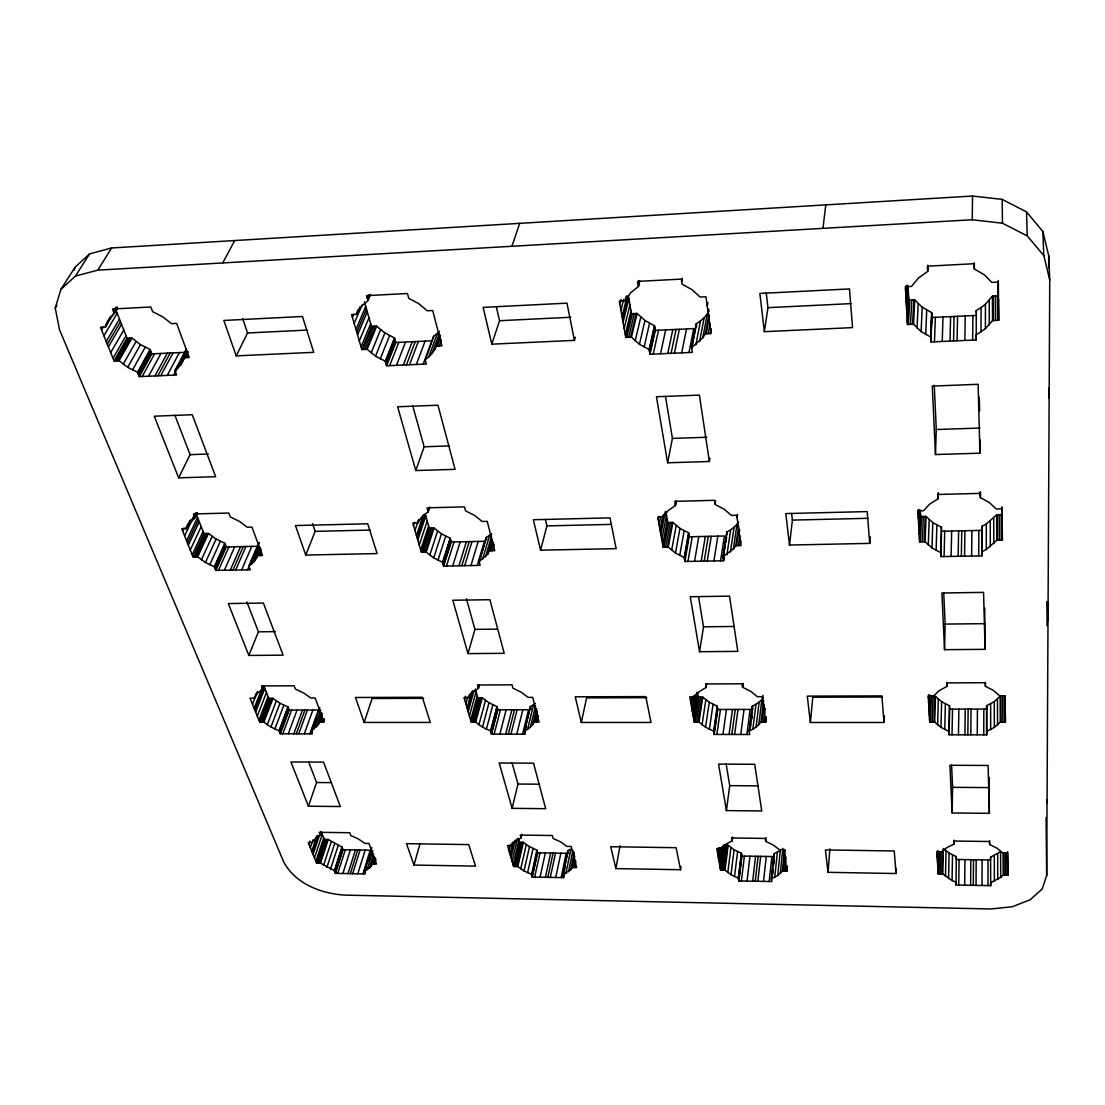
<?xml version="1.0" encoding="UTF-8"?>
<svg xmlns="http://www.w3.org/2000/svg" width="1105" height="1105" viewBox="0 0 1105 1105"><rect width="100%" height="100%" fill="white"/><g stroke="black" fill="none" stroke-linecap="round" stroke-linejoin="round"><path stroke-width="1.5" d="M925.12 541.74L919.636 541.851L920.645 516.574L926.059 516.449L925.12 541.74L931.971 547.914L940.687 552.583L940.88 556.63L981.944 555.843L981.834 551.782L986.282 549.461L986.309 523.991L996.655 514.778L1002.152 514.64L1002.055 508.245M986.627 731.98L986.627 705.681L994.265 701.606L1000.136 696.274L1005.163 696.26M946.916 682.476L946.861 686.454L939.139 690.694L933.352 696.164L928.269 696.178L929.706 722.076L934.733 722.076L940.977 727.352L948.946 731.399L949.098 734.784L986.696 734.839L986.668 707.38M987.981 885.616L987.981 859.966M982.014 885.506L982.083 859.883M983.754 734.839L983.809 709.079M930.742 337.025L921.114 331.569L913.531 324.221L907.481 324.497L908.793 300.201L914.747 299.911L922.205 307.204L931.667 312.605L930.963 341.942L976.212 339.967L976.088 335.008L985.398 328.668L985.439 304.179L992.47 296.126L998.533 295.822M985.066 649.339L983.574 592.377L941.902 592.998L944.54 649.671L985.066 649.339L984.707 608.137M986.696 734.839L986.599 731.441L994.348 727.394L1000.301 722.076L1005.398 722.076L1004.97 695.957L999.79 695.97L993.519 690.501L985.411 686.288L985.398 682.296M980.342 495.51L980.356 492.139M980.978 332.08L981.102 307.577L985.439 304.179M986.282 549.461L996.779 540.248L1002.373 540.138L1001.848 508.811L996.185 508.949L989.307 502.526L980.397 497.664L980.411 491.932M981.889 553.812L981.931 526.298L986.309 523.991M981.944 555.843L982.014 529.723M1046.09 817.534L1046.684 875.464L1042.153 889.055L1030.067 899.802L1012.332 906.763L990.771 908.973L344.484 895.105C320.906 893.489 295.629 883.834 283.792 862.121L59.546 329.843L55.25 308.06L60.872 289.441L75.043 267.258L89.505 253.929L111.605 247.976L972.524 196.027L1002.207 199.397L1026.545 211.925L1042.858 231.456L1048.714 255.766L1049.75 280.09L1046.684 875.464M1046.987 625.665L1047.098 601.59M1048.659 267.838L1048.714 255.766M976.047 885.395L976.185 859.787M977.262 734.825L977.414 709.092M978.726 555.912L978.864 530.428M979.914 453.174L978.118 384.305L932.289 386.087L935.465 454.542L979.914 453.174L979.983 439.776M976.212 339.967L976.281 310.505L981.102 307.577M973.325 885.34L973.519 859.745M974.265 266.346L974.292 262.907L974.334 268.971L984.182 274.689L991.807 282.383L998.064 282.065L998.713 320.298L992.539 320.588L985.398 328.668M971.64 556.036L971.889 530.58M970.798 734.825L971.033 709.106M970.618 885.298L970.839 859.704M964.679 885.188L964.969 859.607M1049.75 280.09L1043.811 255.6L1027.222 235.89L1002.456 223.21L972.248 219.757L972.524 196.027M967.856 734.811L968.132 709.106M972.662 340.119L972.911 315.588M964.914 734.811L965.231 709.106M958.726 885.064L959.099 859.51M964.568 556.174L964.914 530.732M990.702 885.671L990.619 882.785L1000.743 877.384L1000.577 851.693L990.591 857.121L990.702 885.671L956.032 885.022L956.295 856.596L949.071 853.046L944.278 849.275M958.463 734.797L958.864 709.12M961.364 556.243L961.751 530.801M964.858 340.464L965.231 315.947M956.032 885.022L955.894 882.149L952.054 880.505L952.51 854.966M958.159 556.298L958.601 530.87M952.054 880.505L942.827 874L938.2 873.917L936.971 851.969L941.667 852.038L947.013 847.507L954.14 844.04L954.181 840.159M948.573 878.586L949.071 853.046M952.027 734.797L952.51 709.12M989.086 777.34L989.362 813.349L952.123 812.962L952.593 787.326L951.585 765.171M945.479 876.403L946.018 850.878M949.015 733.098L949.471 705.75L941.612 701.716L935.465 696.454L930.507 696.468L929.706 722.076M957.068 340.796L957.565 316.306M949.098 734.784L949.596 708.609M944.775 729.549L945.355 703.899M953.532 340.962L954.098 316.458M942.109 873.986L942.648 850.173M942.827 874L943.394 848.474M951.101 556.437L951.654 531.022M937.896 868.489L938.311 851.472M938.2 873.917L938.601 851.817M938.918 873.931L939.457 851.817M944.54 649.671L945.148 624.09L943.739 593.233M940.521 873.958L941.032 851.845M944.071 556.561L944.72 531.173M949.996 341.114L950.618 316.624M937.289 857.508L937.454 850.698M937.496 861.292L937.744 851.085M937.689 864.718L937.883 851.099M940.977 727.352L941.612 701.716M940.783 554.6L941.391 527.209L932.8 522.582L926.059 516.449M940.88 556.63L941.543 530.621M937.62 724.852L938.297 699.23M932.219 722.076L932.979 696.468M933.946 722.076L934.678 696.454M934.733 722.076L935.465 696.454M929.346 715.667L929.996 695.183M929.595 720.073L930.341 696.178M930.493 722.076L931.28 696.468M942.234 341.445L942.979 316.983M936.128 550.456L936.888 525.11M938.104 496.615L938.2 493.258M919.636 541.851L917.91 510.855L923.476 510.731L929.775 504.018L938.2 498.742L938.325 493.037M931.971 547.914L932.8 522.582M935.465 454.542L936.28 429.527L934.264 385.244M928.38 698.222L928.49 694.824M928.628 702.725L928.849 695.901M928.987 709.217L929.25 695.252M929.098 711.233L929.581 695.874M934.485 341.79L935.355 317.328M928.283 545L929.181 519.682M930.852 339.484L931.777 315.049M930.963 341.942L931.86 316.734M924.263 541.754L925.217 516.463M920.493 541.837L921.501 516.546M922.385 541.795L923.352 516.505M930.769 337.799L931.708 313.364M918.642 524.046L919.194 510.593M918.78 526.463L919.471 509.654M918.904 528.894L919.664 510.372M919.208 534.185L920.161 510.621M919.498 539.461L920.52 514.184M927.592 268.777L927.73 265.352M907.481 324.497L905.368 286.734L911.514 286.416L918.421 278.059L927.703 271.388L927.882 265.435M918.034 513.314L918.186 509.958M925.7 334.553L926.708 310.16M918.338 518.687L918.683 510.289M896.017 873.53L894.221 850.974L825.407 849.938L828.046 872.328L896.017 873.53L896.252 868.447M921.114 331.569L922.205 307.204M917.039 328.116L918.2 303.778M912.578 324.262L913.821 299.952M913.531 324.221L914.747 299.911M910.506 324.359L911.777 300.063M907.316 321.583L908.642 297.314M908.434 324.456L909.733 300.159M905.907 296.278L906.487 285.946M906.266 302.811L907.26 285.09M906.432 305.767L907.509 286.416M906.597 308.709L907.854 286.126M884 722.477L881.873 695.901L807.285 696.122L810.393 722.477L884 722.477L884.373 715.695M906.956 315.16L908.296 290.933M905.534 289.717L905.741 286.278M869.732 543.384L867.204 511.587L785.793 513.576L789.495 545.041L869.732 543.384L870.201 536.671M828.046 872.328L829.896 848.847M810.393 722.477L812.769 697.227L882.025 697.02M784.619 871.223L786.083 857.204M786.166 871.251L786.663 866.251M786.622 869.594L786.953 866.251M738.347 878.13L730.971 874.649L724.977 870.174L720.57 870.105L723.844 845.27L728.195 845.339L734.107 849.8L741.4 853.253L738.347 878.13L738.831 880.934L771.787 881.555L771.359 878.737L777.727 875.492L782.395 871.182L786.857 871.265L787.354 866.251M782.395 871.182L784.578 849.496M784.591 855.118L785.089 850.104M783.086 871.196L784.771 854.51M777.727 875.492L780.31 850.491L774.011 853.764L771.359 878.737M780.296 873.461L782.851 848.447M774.743 877.26L777.354 852.273M771.566 880.146L774.066 854.206M772.423 874.456L772.948 869.469M773.472 864.469L774.011 859.483M772.478 874.898L773.017 869.911M773.541 864.911L774.066 859.925M769.191 881.514L771.87 856.555M763.514 881.403L766.262 856.458M786.857 871.265L783.818 849.662L779.301 849.607L773.265 844.994L765.751 841.388L766.055 837.59M757.85 881.293L760.654 856.375M752.698 881.196L755.571 856.292M755.268 881.251L758.113 856.334M789.495 545.041L792.395 520.096L791.636 513.494M765.088 722.062L765.682 717.035M765.572 720.101L765.972 716.758M747.035 881.099L749.977 856.195M706.592 683.567L706.178 687.421L699.368 691.55L694.562 696.868L689.741 696.882L694.23 722.062L698.982 722.062L705.529 727.201L713.554 731.137L714.106 734.438L749.687 734.494L749.19 731.179L756.041 727.228L761.014 722.062L765.848 722.062L766.235 718.72M761.773 722.062L763.776 705.322M763.79 707.462L764.19 704.12M764.342 711.427L764.743 708.084M763.431 722.062L765.019 708.664M822.976 228.362L825.767 204.881M738.831 880.934L741.856 856.071L741.4 853.253M758.776 724.783L761.828 699.686L763.306 697.863M762.547 698.678L762.961 695.335M741.386 880.989L744.397 856.113M761.014 722.062L763.638 700.308M756.041 727.228L759.121 702.145L761.828 699.686M738.43 878.572L741.469 853.695M738.596 879.539L741.635 854.662M738.748 880.505L741.787 855.629M734.507 876.527L737.601 851.665M752.823 729.369L755.944 704.286L759.121 702.145M730.971 874.649L734.107 849.8M749.19 731.179L752.353 706.109L755.944 704.286M749.273 731.69L752.436 706.62M750.074 727.822L751.966 712.78M750.461 727.283L750.875 723.941M751.511 718.927L751.925 715.584M751.58 719.438L752.008 716.095M727.781 872.522L730.958 847.673M731.993 840.463L732.422 837.134M720.57 870.105L716.758 848.668L721.206 848.723L725.736 844.303L732.076 840.919L732.505 837.59M746.897 734.48L750.088 709.424M740.764 734.48L744.038 709.424M724.286 870.16L727.504 845.325M724.977 870.174L728.195 845.339M720.28 868.447L723.333 845.27M721.261 870.118L724.521 845.284M722.767 870.146L726.013 845.297M734.645 734.466L737.988 709.438M718.374 857.77L719.7 847.825M718.678 859.441L720.225 847.853M718.968 861.113L720.736 847.867M742.519 686.73L742.961 683.401M726.413 810.587L718.554 764.108L754.729 764.287L761.732 810.96L726.413 810.587L729.714 785.641L726.151 764.052M765.848 722.062L762.27 696.675L757.381 696.689L750.792 691.371L742.601 687.282L743.043 683.94M719.631 864.787L722.035 846.568M731.855 734.466L735.239 709.438M717.725 854.068L718.609 847.438M729.079 734.452L732.491 709.438M722.974 734.452L726.468 709.451M716.869 734.438L720.446 709.465M740.17 545.58L740.889 540.621M713.637 731.648L717.173 706.164L709.258 702.255L702.808 697.131L698.111 697.145L697.269 692.352M713.83 732.795L717.435 707.822M714.023 733.913L717.628 708.954M714.106 734.438L717.711 709.465L717.173 706.164M709.382 729.328L713.057 704.382M736.552 545.649L738.983 529.115M739.204 532.886L739.687 529.585M738.361 545.621L739.811 535.69M684.257 557.569L675.473 553.053L668.276 547.072L663.097 547.182L667.779 522.568L672.876 522.444L679.976 528.397L688.622 532.872L684.257 557.569L684.92 561.492L723.595 560.76L723.015 556.823L733.333 548.978L737.035 524.171L738.61 521.961M733.333 548.978L735.737 545.677L738.665 525.828M730.391 551.961L734.121 527.154L737.035 524.171M764.37 331.666L759.867 293.447L849.469 288.93L852.549 327.619L764.37 331.666L767.961 307.66L766.248 292.797M705.529 727.201L709.258 702.255M737.063 517.665L737.546 514.378M726.938 554.586L730.709 529.778L734.121 527.154M702.048 724.77L705.819 699.838M680.514 869.732L676.108 847.701L610.706 846.72L615.886 868.599L680.514 869.732L681.012 866.444M723.015 556.823L726.828 532.016L730.709 529.778M723.361 555.787L726.924 532.638M698.236 722.062L702.076 697.131M723.305 558.785L724.327 552.182M724.839 548.867L725.336 545.566M725.847 542.251L726.607 537.292M723.513 560.138L724.272 555.18M723.595 560.76L724.107 557.445M698.982 722.062L702.808 697.131M694.23 722.062L698.111 697.145M694.962 722.062L698.843 697.145M720.57 560.815L724.41 536.008L689.271 536.781L688.622 532.872M696.606 722.062L700.46 697.145M693.111 715.833L696.772 692.573M693.885 720.115L697.766 695.211M690.874 703.236L691.937 696.592M713.899 560.939L717.836 536.16M699.548 651.701L690.252 596.728L729.535 596.134L737.808 651.384L699.548 651.701L703.512 626.811L698.567 596.88M691.647 707.587L693.484 695.957M692.006 709.548L694.106 696.274M692.352 711.523L694.962 694.921M715.045 503.825L715.584 500.537M707.241 561.064L711.275 536.298M704.216 561.133L708.291 536.367M701.192 561.188L705.322 536.436M694.562 561.312L698.774 536.574M709.355 461.503L699.396 395.093L656.453 396.764L667.613 462.788L709.355 461.503L709.907 458.244M687.932 561.437L692.241 536.712M684.368 558.191L688.719 533.494M684.589 559.531L688.94 534.834M684.92 561.492L689.161 536.174M679.699 555.511L684.133 530.828M615.886 868.599L620.071 845.726M675.473 553.053L679.976 528.397M671.647 550.235L676.205 525.579M710.225 333.558L711.109 328.779M665.68 547.127L670.334 522.499M706.261 333.738L709.548 316.223M667.461 547.086L672.075 522.458M675.362 504.847L675.984 501.573M663.097 547.182L657.765 517.195L663 517.071L668.152 510.593L675.473 505.496L676.398 500.593M668.276 547.072L672.876 522.444M708.236 333.641L710.018 324.096M649.146 349.512L639.45 344.263L631.438 337.177L625.775 337.439L631.508 313.723L637.074 313.447L644.947 320.478L654.491 325.685L649.146 349.512L649.947 354.249L692.31 352.398L691.592 347.633L702.78 337.854L707.324 313.958L709.023 311.251M708.153 312.411L708.747 309.234M663.912 547.168L668.58 522.541M702.78 337.854L705.349 333.779L708.968 314.676M699.603 341.542L704.189 317.632L707.324 313.958M661.785 539.765L666.495 515.165M707.255 306.057L707.904 302.673M662.696 544.862L667.379 520.262M660.459 532.292L663.939 514.267M660.873 534.64L665.293 511.684M659.119 524.778L660.707 516.587M660.03 529.944L662.89 515.206M695.86 344.829L700.487 320.906L704.189 317.632M667.613 462.788L672.42 438.409L665.472 396.281M691.592 347.633L696.288 323.71L700.487 320.906M658.193 519.571L658.829 516.297M691.702 348.379L696.399 324.456M688.981 352.536L693.705 328.599L655.265 330.395L649.947 354.249M681.674 352.868L686.523 328.931M574.545 867.536L575.857 861.044M573.523 855.436L574.199 852.19M521.822 834.703L521.063 837.949L515.455 841.25L511.684 845.587L507.444 845.518L513.59 866.472L517.789 866.541L524.005 870.92L531.422 874.304L532.209 877.052L563.578 877.646L562.832 874.884L570.691 869.732L574.034 853.488M570.691 869.732L572.418 867.508L574.738 856.126M573.081 867.508L574.738 859.386M565.87 873.447L570.912 849.11L567.915 850.56L562.832 874.884M674.382 353.186L679.34 329.276M568.495 871.721L572.86 850.615M561.119 877.605L566.202 853.295M671.08 353.324L676.08 329.428M562.956 875.326L568.025 851.002M563.205 876.265L565.235 866.541M563.453 877.218L564.13 873.972M563.578 877.646L564.241 874.4M681.688 281.637L682.393 278.267M555.705 877.494L560.857 853.198M667.765 353.476L672.821 329.58M550.318 877.398L555.525 853.115M660.5 353.793L665.666 329.912M547.859 877.356L553.094 853.088M581.313 722.449L575.249 696.813L645.817 696.606L650.997 722.463L581.313 722.449L586.617 697.863L646.826 697.697M545.414 877.301L550.677 853.046M540.027 877.204L545.359 852.963M653.248 354.111L658.511 330.243M649.823 353.517L655.154 329.663M534.654 877.108L540.041 852.88M531.546 874.746L536.85 850.077L529.53 846.706L523.397 842.342L519.253 842.286L518.107 838.281M649.284 350.257L654.616 326.417M531.823 875.685L537.237 851.458M532.085 876.624L537.5 852.411M649.547 351.887L654.878 328.033M532.209 877.052L537.624 852.839L536.85 850.077M527.596 872.743L533.066 848.53M524.005 870.92L529.53 846.706M644.118 347.136L649.533 323.323M520.717 868.834L526.298 844.634M517.126 866.527L522.748 842.328M517.789 866.541L523.397 842.342M639.45 344.263L644.947 320.478M513.59 866.472L519.253 842.286M514.253 866.486L519.903 842.286M520.938 837.493L521.698 834.261M515.69 866.513L521.325 842.314M512.071 861.278L517.375 838.695M635.195 340.92L640.776 317.163M513.121 864.856L518.784 840.656M511.684 845.587L512.444 842.355M510.054 854.414L512.734 843.115M510.538 856.057L513.977 841.527M511.021 857.687L515.206 839.938M630.554 337.218L636.204 313.489M508.991 850.809L510.524 844.344M631.438 337.177L637.074 313.447M475.316 688.926L477.843 697.794L482.305 697.78L489.004 702.766L496.96 706.578L490.579 730.888L491.49 734.093L525.22 734.148L524.364 730.93C532.817 727.725 536.629 719.217 537.237 710.639M535.207 722.048L537.154 713.899M628.607 337.301L634.284 313.585M536.768 722.048L538.342 715.529M530.372 727.09L535.511 705.915M625.278 334.635L631.024 310.933M638.082 283.916L638.897 280.56M512.112 808.335L499.184 763.003L533.522 763.182L545.677 808.694L512.112 808.335L517.983 784.039L512.126 762.989M638.372 285.629L639.588 280.615M532.693 724.7L536.616 708.416M625.775 337.439L619.311 301.126L625.057 300.836L630.568 292.811L638.51 286.416L639.712 281.388M626.659 337.398L632.378 313.682M624.173 328.461L629.947 304.8M527.596 729.176L533.535 704.741L535.373 703.346M623.068 322.259L628.883 298.626M522.582 734.148L528.563 709.742L497.858 709.783L496.96 706.578M524.364 730.93L530.345 706.509L533.535 704.741M524.502 731.427L530.469 707.02M524.792 732.546L526.381 726.026M622.06 316.582L627.129 296.126M622.571 319.414L628.386 295.809L631.508 313.723M620.941 310.312L623.69 299.317M516.767 734.134L522.831 709.742M625.057 300.836L626.217 296.126M619.822 303.999L621.01 299.303M508.328 734.121L514.488 709.755M510.952 734.134L517.085 709.755M505.689 734.121L511.877 709.769M499.902 734.107L506.159 709.769M491.352 733.596L497.72 709.286M491.49 734.093L497.858 709.783M540.566 550.193L533.356 519.737L610.001 517.872L616.162 548.633L540.566 550.193L546.92 525.897L545.442 519.502M494.115 734.107L500.454 709.783M490.717 731.386L497.098 707.076M491.034 732.491L497.416 708.181M490.579 730.888L486.407 729.134L492.858 704.824M486.407 729.134L482.512 727.049L489.004 702.766M482.512 727.049L478.921 724.687L485.482 700.404M474.998 722.048L481.6 697.78M478.921 724.687L475.702 722.048L482.305 697.78M475.702 722.048L471.2 722.048L477.843 697.794M471.904 722.048L478.548 697.794M473.451 722.048L480.081 697.78M469.418 715.985L476.117 691.73M478.313 687.821L479.197 684.589M471.2 722.048L464.003 697.545L468.561 697.531L472.498 692.365L478.465 688.346L479.349 685.114M574.42 340.368L566.976 303.157L483.134 307.383L491.822 344.166L574.42 340.368L575.291 337.218M470.647 720.156L477.305 695.901M467.622 709.88L473.009 690.473M468.188 711.786L474.017 690.763M465.813 703.733L467.622 697.269M468.561 697.531L469.459 694.299M467.056 707.96L471.559 691.785M464.57 699.479L465.481 696.247M413.974 865.049L406.502 843.668L468.727 844.593L475.509 866.127L413.974 865.049L419.831 844.358M468.009 653.621L452.788 600.25L489.874 599.697L504.198 653.317L468.009 653.621L474.943 629.38L466.407 598.703M442.553 562.279L433.713 557.901L426.212 552.099L421.337 552.196L429.265 528.218L434.072 528.093L441.461 533.867L450.163 538.218L442.553 562.279L443.63 566.078L480.123 565.387L479.1 561.575L487.954 553.978L492.637 541.119M490.592 550.76L492.941 542.707M492.305 550.732L494.17 544.282M485.509 556.865L491.628 535.911M487.954 553.978L492.181 539.475M482.554 559.406L489.639 535.234L491.601 533.549M477.263 565.442L484.404 541.284L451.213 542.003L443.63 566.078M479.1 561.575L486.241 537.417L489.639 535.234M479.266 562.169L486.393 538.011M470.965 565.567L478.203 541.409M373.172 864.013L375.092 857.673M374.567 864.027L376.004 859.276M464.694 565.677L472.001 541.547M334.359 870.671L320.491 863.088L316.5 863.019L308.24 842.521L312.273 842.59L315.367 838.35L320.326 835.118L321.375 831.968L324.318 839.441L328.268 839.496L341.956 847.065L334.359 870.671L335.423 873.364L365.313 873.917L364.291 871.223L369.305 868.116L373.642 853.875M461.835 565.732L469.183 541.616M369.305 868.116L371.156 866.168L374.043 856.679M371.156 866.168L374.457 857.66M74.104 270.352L75.043 267.258M362.965 873.875L370.244 850.187L342.992 849.759L341.956 847.065M364.291 871.223L371.556 847.521M364.443 871.652L371.722 847.936M364.802 872.577L366.252 867.839M368.186 861.513L370.603 853.613M458.989 565.788L466.365 541.671M367.012 869.815L372.799 850.836M452.732 565.912L460.191 541.809M357.813 873.779L365.147 850.104M352.675 873.682L360.064 850.021M348.006 873.599L355.437 849.952M446.475 566.022L454.017 541.947M350.34 873.641L357.744 849.98M442.718 562.873L450.329 538.812M443.091 564.185L450.688 540.11M443.464 565.484L451.047 541.422M342.868 873.503L350.368 849.869M337.743 873.406L345.299 849.786M437.994 560.29L445.674 536.243M334.525 871.099L342.122 847.48M334.898 872.025L342.467 848.405M335.257 872.936L342.826 849.331M335.423 873.364L342.992 849.759M330.533 869.138L338.171 845.546M433.713 557.901L441.461 533.867M429.776 555.166L437.58 531.146M186.22 349.263L174.922 370.562L176.593 374.982L139.244 376.625L137.517 372.219L127.71 367.316L119.05 360.713L114.064 360.948L100.472 327.232L105.514 326.97C106.688 318.875 114.616 315.063 117.696 308.046M326.914 867.356L334.608 843.75M423.768 552.155L431.668 528.149M425.439 552.113L433.326 528.121M323.558 865.326L331.279 841.734M426.212 552.099L434.072 528.093M364.18 722.435L355.465 697.476L422.345 697.269L430.273 722.435L364.18 722.435L372.109 698.484L423.671 698.332M318.502 863.046L326.293 839.469M422.096 552.182L430.011 528.19M319.87 863.074L327.646 839.482M320.491 863.088L328.268 839.496M491.822 344.166L499.543 320.712L496.477 307.425M315.864 861.43L323.696 837.852M316.5 863.019L324.318 839.441M420.674 549.959L428.63 525.98M317.121 863.019L324.939 839.441M313.046 854.427L320.409 832.41M428.008 511.228L429.072 508.038M320.146 834.689L321.21 831.526M421.337 552.196L412.814 523.162L417.745 523.038L421.848 516.781L428.188 511.85L429.79 507.071M314.455 857.936L322.315 834.344M419.223 545.014L427.207 521.049M416.433 535.511L423.422 514.764M311.748 851.223L317.038 835.49M417.096 537.776L425.149 513.825L429.265 528.218M312.397 852.825L318.199 835.532M417.759 540.041L425.784 516.09M308.889 844.137L309.953 841.002M417.745 523.038L418.823 519.847M511.947 246.277L519.695 223.362M310.325 847.687L312.977 839.828M414.955 530.497L418.74 519.336M413.477 525.455L414.568 522.264M308.406 806.208L290.919 761.967L323.53 762.119L340.326 806.539L308.406 806.208L316.582 782.52L308.654 761.967M415.812 470.55L397.62 406.778L437.953 405.217L455.08 469.335L415.812 470.55L424.14 446.779L412.814 406.074M323.378 722.048L324.497 718.872M254.882 710.183L264.136 686.55L268.805 698.401L273.032 698.388L279.952 703.25L287.935 706.951L279.068 730.654L280.297 733.775L312.314 733.831L311.127 730.695L318.323 724.631L322.259 713.512M318.323 724.631L321.969 715.695M320.395 722.048L322.08 717.283M321.887 722.048L323.019 718.872M311.734 732.256L316.817 717.988M314 728.982L320.782 709.935M316.403 726.952L321.472 712.656M309.814 733.831L319.069 708.485M311.32 731.179L319.815 707.393M304.289 733.817L312.867 710.045M439.155 346.003L441.42 339.788M298.778 733.803L307.411 710.059M293.778 733.803L302.466 710.059M385.286 361.224L375.52 356.142L367.15 349.318L361.846 349.553L371.432 326.389L376.667 326.141L384.885 332.923L394.485 337.95L385.286 361.224L386.584 365.783L426.323 364.042L425.094 359.457C433.837 354.677 436.876 344.953 439.638 336.044M434.514 350.05L440.439 335.243M437.304 346.1L440.135 338.323M296.278 733.803L304.939 710.059M428.781 356.749L437.387 333.406L439.459 331.307M431.931 353.6L439.362 333.365M423.201 364.18L433.726 336.1L437.387 333.406M425.287 360.175L433.726 336.1M288.281 733.789L297.038 710.073M187.367 351.639L180.723 364.926L174.922 370.562M282.797 733.789L291.61 710.087M279.675 732.214L288.543 708.526M280.104 733.292L288.957 709.603M280.297 733.775L289.137 710.087L287.935 706.951M416.35 364.484L425.094 341.127M279.261 731.137L288.129 707.449M279.068 730.654L274.91 728.941L283.833 705.252M274.91 728.941L270.974 726.91L279.952 703.25M409.513 364.788L418.353 341.431M406.405 364.926L415.287 341.583M403.297 365.051L412.234 341.721M270.974 726.91L267.3 724.604L276.333 700.943M261.802 722.048L270.918 698.388M263.266 722.048L272.369 698.388M263.943 686.067L262.7 689.23L257.506 693.125L254.357 698.167L250.034 698.18L259.661 722.035L263.943 722.048L273.032 698.388M258.915 720.198L268.073 696.551M396.474 365.354L405.507 342.039M259.661 722.035L268.805 698.401M260.324 722.035L269.454 698.401M257.272 716.137L266.471 692.49M255.628 712.048L264.868 688.401M254.122 708.319L262.783 686.26M262.507 688.719L263.736 685.556M389.678 365.658L398.795 342.343M385.935 363.504L395.12 340.216M254.357 698.167L256.222 693.429M252.465 704.203L257.437 691.592M386.377 365.078L395.562 341.776M386.584 365.783L395.756 342.495L394.485 337.95M385.493 361.943L394.692 338.655M305.754 555.055L295.449 525.552L367.73 523.784L377.109 553.577L305.754 555.055L315.16 531.367L312.522 523.632M380.258 358.918L389.554 335.671M375.52 356.142L384.885 332.923M248.832 655.445L228.334 603.565L263.404 603.054L283.101 655.154L248.832 655.445L258.432 631.811L246.926 601.99M258.943 542.5L248.86 566.064L250.269 569.766L215.779 570.415L214.329 566.727L205.461 562.473L197.698 556.851L193.085 556.948L181.731 528.784L186.4 528.673L189.908 520.828M371.128 352.937L380.576 329.732M367.15 349.318L376.667 326.141M364.498 349.442L374.056 326.265M366.321 349.36L375.852 326.182M362.675 349.525L372.261 326.348M361.059 346.86L370.672 323.71M359.305 340.92L368.973 317.798M356.749 332.204L366.501 309.138M357.55 334.939L367.274 311.845M367.772 299.717L369.705 295.132M361.846 349.553L351.583 314.594L356.956 314.317L361.238 306.61L367.979 300.477L370.576 294.358M260.131 555.553L261.457 552.403M355.948 329.47L365.714 306.417M248.86 566.064L254.399 561.492L260.407 547.362M254.399 561.492L260.379 549.268M367.288 298.06L368.587 295.007M258.515 555.58L261.181 549.296M356.114 314.373L358.089 309.773M247.561 569.807L259.15 543.08M356.956 314.317L360.23 306.665M358.766 310.298L360.078 307.231M354.18 323.434L362.026 305.021M251.885 563.964L259.247 546.685M352.398 317.37L353.711 314.303M241.622 569.918L251.76 546.381M235.683 570.042L245.904 546.505M232.989 570.083L243.238 546.574M230.296 570.139L240.572 546.63M224.37 570.249L234.73 546.754M218.472 570.36L228.901 546.878M215.558 569.835L226.028 546.367M215.779 570.415L226.249 546.947L224.826 543.273L216.097 539.047L208.458 533.439L203.9 533.549L193.085 556.948M214.329 566.727L224.826 543.273M214.55 567.307L225.047 543.84M215.061 568.578L225.531 545.11M209.784 564.793L220.351 541.34M205.461 562.473L216.097 539.047M256.374 558.702L257.783 555.594L262.465 555.497L251.954 527.085L247.216 527.196L239.357 521.353L230.282 516.933L228.818 513.038L193.486 513.963L195.019 517.844L187.698 525.497M201.414 559.821L212.119 536.395M196.98 556.865L207.74 533.453M197.698 556.851L208.458 533.439M193.803 556.934L204.618 533.535M195.392 556.892L206.179 533.494M192.215 554.765L203.058 531.381M190.281 549.972L201.165 526.602M188.333 545.152L199.273 521.795M187.449 542.956L198.417 519.599M194.784 517.237L196.98 512.568M195.019 517.844L197.215 513.176M186.565 540.759L197.546 517.402M185.668 528.687L187.878 524.032M186.4 528.673L190.088 520.897M189.577 522.61L191.054 519.502M192.035 520.041L193.499 516.933M184.604 535.897L193.43 517.223M194.259 515.911L195.723 512.789M182.629 531.022L184.121 527.9M178.637 477.843L154.272 416.198L192.229 414.72L215.655 476.711L178.637 477.843L190.088 454.652L174.908 415.3M236.221 355.879L223.845 320.45L302.452 316.486L313.737 352.329L236.221 355.879L247.561 332.978L242.644 318.572M180.723 364.926L187.574 352.371M184.949 357.688L188.168 351.611M186.69 357.606L188.292 354.567M175.184 371.252L178.416 365.161M180.018 362.122L186.469 349.954M173.665 375.12L177.698 367.509M178.098 367.951L186.966 351.224M167.228 375.396L179.411 352.578M222.713 262.949L234.73 240.545M160.791 375.672L173.071 352.868M154.962 375.935L167.311 353.144M157.877 375.81L170.184 353.006M148.553 376.211L160.985 353.434M142.158 376.501L154.672 353.724M138.981 375.935L151.537 353.172M139.244 376.625L151.799 353.862L150.114 349.484L140.487 344.608L131.965 338.061L127.047 338.31L114.064 360.948M137.517 372.219L150.114 349.484M137.78 372.91L150.377 350.161M138.387 374.429L150.957 351.666M132.503 369.995L145.183 347.274M127.71 367.316L140.487 344.608M123.208 364.208L136.053 341.528M116.55 360.824L129.506 338.185M118.263 360.755L131.191 338.102M119.05 360.713L131.965 338.061M114.837 360.907L127.821 338.268M113.014 358.338L126.025 335.727M110.693 352.606L123.788 330.008M108.373 346.846L121.522 324.276M107.309 344.207L120.5 321.666M106.246 341.569L119.464 319.041M103.898 335.754L117.185 313.254M101.536 329.898L103.207 327.094M113.47 311.32L115.956 307.121M106.784 323.102L110.942 316.085M105.555 325.616L107.226 322.798M108.884 319.994L110.555 317.19M105.514 326.97L113.843 312.936M115.5 310.132L117.171 307.314M114.091 312.922L117.42 307.314M60.872 289.441L75.458 276.07L97.834 270.145L111.605 247.976M55.25 308.06L57.018 305.284M75.458 276.07L89.505 253.929M1000.743 877.384L1003.257 875.063L1007.953 875.146L1007.608 851.734M97.834 270.145L972.248 219.757M247.561 332.978L307.024 330.091M499.543 320.712L570.76 317.246M767.961 307.66L851.347 303.599M151.799 353.862L185.764 352.274M395.756 342.495L431.848 340.81M976.406 315.422L931.888 317.494L931.667 312.605M184.162 357.716L189.231 357.495L176.62 323.392L171.482 323.654L162.697 316.79L152.642 311.665L150.874 306.983L112.544 308.999L114.381 313.654M436.461 346.127L441.862 345.879L432.718 310.505L427.248 310.781L418.767 303.668L408.767 298.35L407.469 293.502L366.611 295.643L367.979 300.477M705.349 333.779L711.123 333.517L705.943 296.762L700.087 297.052L692.006 289.662L682.061 284.151L681.302 279.109L637.654 281.402L638.51 286.416M190.088 454.652L208.362 454.045M424.14 446.779L449.404 445.923M672.42 438.409L706.703 437.262M936.28 429.527L980.038 428.049M315.16 531.367L370.147 530.068M546.92 525.897L611.314 524.378M792.395 520.096L868.047 518.3M226.249 546.947L257.631 546.257M489.819 550.773L494.778 550.677L487.208 521.353L482.181 521.477L474.598 515.455L465.564 510.883L464.487 506.877L427.041 507.844L428.188 511.85M735.737 545.677L740.985 545.566L736.717 515.275L731.386 515.4L724.134 509.184L715.142 504.474L714.521 500.316L674.782 501.366L675.473 505.496M258.432 631.811L275.366 631.618M474.943 629.38L497.07 629.132M703.512 626.811L734.397 626.466M945.148 624.09L985.108 623.648M289.137 710.087L318.323 710.045M717.711 709.465L752.837 709.41L752.353 706.109M319.718 722.048L324.055 722.048L315.16 697.987L310.767 698.001L303.668 692.959L295.394 689.092L294.151 685.804L261.415 685.943L262.7 689.23M534.489 722.048L539.06 722.048L532.679 697.352L528.052 697.365L521.173 692.186L512.941 688.208L512.043 684.824L477.498 684.99L478.465 688.346M316.582 782.52L331.528 782.63M517.983 784.039L539.544 784.205M729.714 785.641L757.961 785.848M952.593 787.326L989.348 787.603M537.624 852.839L568.633 853.322M741.856 856.071L774.425 856.582M990.66 860.022L956.433 859.469L956.295 856.596M372.537 864L376.584 864.069L368.96 843.433L364.871 843.377L358.379 838.971L350.796 835.546L349.733 832.728L319.207 832.314L320.326 835.118M572.418 867.508L576.672 867.577L571.216 846.471L566.92 846.416L560.649 841.913L553.08 838.391L552.307 835.518L520.248 835.076L521.063 837.949M954.14 844.04L954.002 841.029L989.528 841.513L989.61 844.538L997.069 848.226L1002.829 852.963L1007.594 853.032L1007.953 875.146M263.943 722.048L267.3 724.604M115.459 308.889L127.047 338.31M196.124 513.77L203.9 533.549M364.429 301.914L371.432 326.389M450.163 538.218L451.213 542.003M486.241 537.417L486.739 539.309M530.345 706.509L531.049 709.23M567.915 850.56L568.523 852.894M665.832 511.325L667.779 522.568M706.178 687.421L705.584 683.967L742.077 683.802L742.601 687.282M732.076 840.919L731.579 837.977L765.309 838.433L765.751 841.388M654.491 325.685L655.265 330.395M696.288 323.71L696.633 326.086M726.828 532.016L727.118 533.991M774.011 853.764L774.218 855.173M908.034 286.126L908.793 300.201M920.299 510.248L920.645 516.574M941.391 527.209L941.571 531.243L982.041 530.359L981.931 526.298M949.471 705.75L949.623 709.134L986.71 709.079L986.627 705.681M927.703 271.388L927.468 266.167L974.196 263.708L974.334 268.971M938.2 498.742L938.007 494.474L980.287 493.369L980.397 497.664M946.861 686.454L946.709 682.89L985.315 682.71L985.411 686.288M952.123 812.962L949.913 765.268L988.105 765.461L989.362 813.349M1042.858 231.456L1043.811 255.6M1048.755 388.117L1049.142 398.132M1047.36 601.59L1047.996 620.527M1046.96 799.716L1047.057 802.948M1026.545 211.925L1027.222 235.89M979.251 397.206L979.596 410.922M976.281 310.505L976.35 312.964M990.591 857.121L990.633 858.571M998.381 286.444L998.298 281.568L998.367 294.579M1002.207 199.397L1002.456 223.21M1007.014 852.839L1007.221 875.132M1005.149 695.957L1005.398 722.076M1004.376 696.26L1004.611 722.076M1005.412 852.811L1005.605 875.105M1002.028 506.919L1002.373 540.138M1001.862 507.913L1001.89 511.297M1001.296 514.668L1001.503 540.152M1002.649 696.26L1002.857 722.076M1003.81 852.784L1003.989 875.077M1003.091 852.77L1003.257 875.063M998.561 299.096L998.713 320.298M998.216 280.504L998.395 301.334M1000.923 696.274L1001.102 722.076M999.403 514.709L999.583 540.193M997.58 295.878L997.746 320.353M1000.136 696.274L1000.301 722.076M997.511 514.75L997.663 540.235M995.495 295.974L995.619 320.45M996.655 514.778L996.779 540.248M997.442 699.078L997.58 724.88M997.649 853.778L997.774 879.47M993.409 296.071L993.505 320.547M993.727 518.19L993.809 543.66M994.265 701.606L994.348 727.394M994.307 855.602L994.376 881.279M992.47 296.126L992.539 320.588M990.26 521.27L990.301 546.754M990.646 703.816L990.688 729.59M989.251 300.339L989.279 324.829M989.597 840.643L989.61 844.538"/></g></svg>
